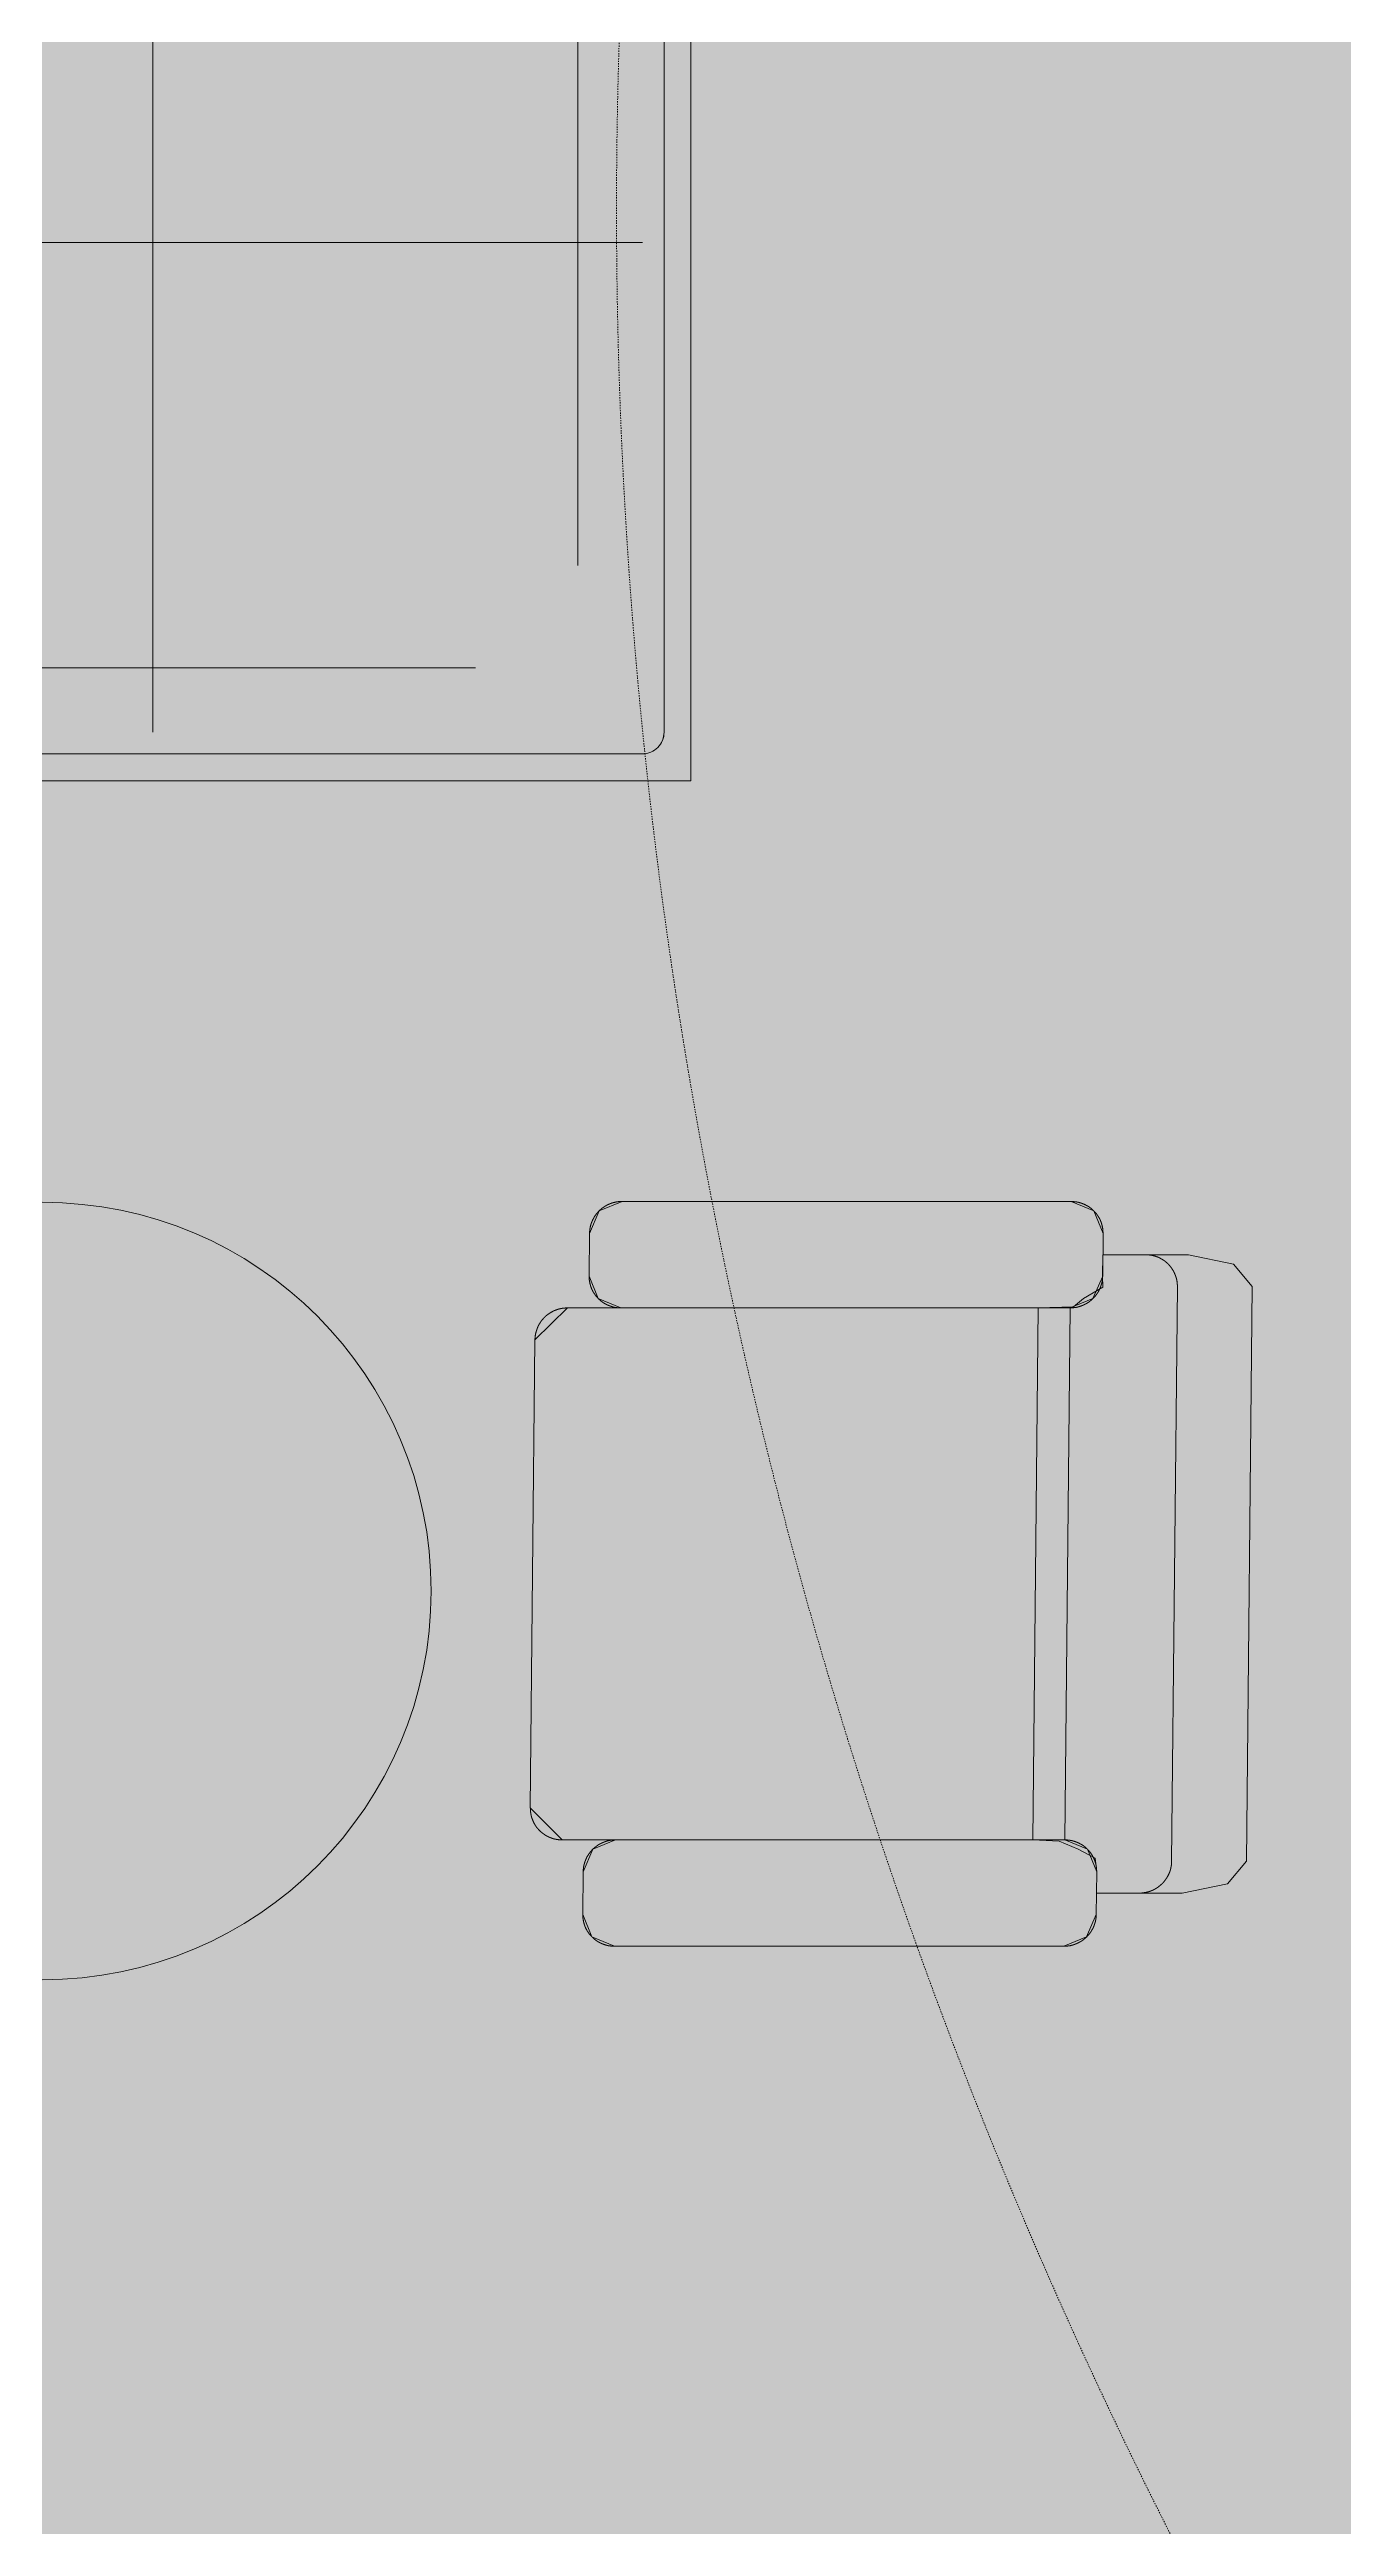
# Model space of a CAD drawing. Header units: millimetres. Extents: x -376000 to 292178, y -193032 to 188048.
# Drawn here: x -277594 to -276512, y 58313 to 60384 of the extents above; entities that cross this region are included whole.
import ezdxf

# ---------------------------------------------------------------- set-up
doc = ezdxf.new("R2010")
doc.units = ezdxf.units.MM
doc.linetypes.add('VW-01 短破線', pattern=[2.116125, 1.058062, -1.058062])
doc.linetypes.add('短破線', pattern=[2.116125, 1.058062, -1.058062])
doc.layers.add('02_線種-添景（家具・植栽)', color=7, linetype='短破線', lineweight=13, true_color=0x555555)
doc.layers.add('08_ハッチ・色', color=7, linetype='Continuous', lineweight=5, true_color=0x888888)
for name, color, linetype, lineweight in [('07_文字・記号', 7, 'Continuous', 9), ('_什器 (2D)', 7, 'Continuous', 5), ('_塗（エリア） (2D)', 7, 'Continuous', 5), ('_天井プロット (2D)', 7, 'Continuous', 5)]:
    doc.layers.add(name, color=color, linetype=linetype, lineweight=lineweight)
doc.styles.add('ＭＳ Ｐゴシック', font='MS PGothic.ttf')

# ---------------------------------------------------------------- blocks, each defined once
blk = doc.blocks.new('塗（エリア） (2D)')
at = {"layer": '08_ハッチ・色', "linetype": 'Continuous', "lineweight": 0, "true_color": 0xffa264, "transparency": 33554636}
blk.add_hatch(color=21, dxfattribs=at).paths.add_polyline_path([(-282885.8, 63583.6), (-268715.8, 63583.6), (-268715.8, 56613.6), (-282885.8, 56613.6)])
blk = doc.blocks.new('グループ-1119')
at = {"layer": '02_線種-添景（家具・植栽)', "color": 7, "linetype": 'Continuous', "lineweight": 13, "transparency": 33554687}
for p, q in [((-276739.7, 59420.7), (-277115.4, 59420.7)), ((-277142.5, 59394), (-277142.9, 59358.4)), ((-276713.1, 59394), (-276713.4, 59358.4)), ((-276677.5, 59376.2), (-276713.3, 59376.2)), ((-276740.6, 59331.7), (-277161.1, 59331.7)), ((-276745, 58887), (-276740.6, 59331.7)), ((-276655.7, 58869.2), (-276650.9, 59349.5)), ((-277188.2, 59305), (-277192.1, 58913.7)), ((-276745, 58887), (-277165.5, 58887)), ((-277148.2, 58824.7), (-277147.9, 58860.3)), ((-276718.4, 58860.3), (-276718.8, 58824.7)), ((-276682.8, 58842.5), (-276718.6, 58842.5)), ((-276745.9, 58798), (-277121.6, 58798))]:
    blk.add_line(p, q, dxfattribs=at)
at = {"layer": '02_線種-添景（家具・植栽)', "color": 7, "linetype": 'Continuous', "lineweight": 13, "flags": 128}
for points in [[(-276739.7, 59420.7), (-276720.8, 59412.8), (-276713.1, 59394), (-276713.4, 59358.4), (-276721.5, 59339.5), (-276740.6, 59331.7), (-277116.3, 59331.7), (-277135.2, 59339.5), (-277142.9, 59358.4), (-277142.5, 59394), (-277134.5, 59412.9), (-277115.4, 59420.7)], [(-276713.3, 59376.2), (-276641.7, 59376.2), (-276603.9, 59368.4), (-276588.3, 59349.5), (-276593.1, 58869.2), (-276609, 58850.3), (-276647, 58842.5), (-276718.6, 58842.5), (-276718.4, 58860.3), (-276719.6, 58871.8), (-276734, 58879.1), (-276749.9, 58886), (-276771.8, 58887), (-276767.4, 59331.7), (-276737.7, 59332.7), (-276729.4, 59339.5), (-276713.3, 59349.1), (-276713.5, 59358.4)], [(-276740.6, 59331.7), (-277161.1, 59331.7), (-277188.2, 59305.1), (-277192.1, 58913.7), (-277165.5, 58887), (-276745, 58887)], [(-276745, 58887), (-276726.1, 58879.1), (-276718.4, 58860.3), (-276718.8, 58824.7), (-276726.8, 58805.8), (-276745.9, 58798), (-277121.6, 58798), (-277140.5, 58805.8), (-277148.2, 58824.7), (-277147.9, 58860.3), (-277139.8, 58879.2), (-277120.8, 58887)]]:
    blk.add_lwpolyline(points, close=True, dxfattribs=at)
at = {"layer": '02_線種-添景（家具・植栽)', "color": 7, "linetype": 'Continuous', "lineweight": 13, "transparency": 33554687}
for points, knots in [([(-277115.4, 59420.7), (-277116.8, 59420.7), (-277118.1, 59420.6), (-277119.4, 59420.5), (-277120.7, 59420.2), (-277122, 59419.9), (-277123.2, 59419.6), (-277124.5, 59419.2), (-277125.7, 59418.7), (-277127, 59418.2), (-277128.1, 59417.6), (-277129.3, 59416.9), (-277130.4, 59416.2), (-277131.5, 59415.5), (-277132.5, 59414.7), (-277133.6, 59413.8), (-277134.5, 59412.9), (-277135.4, 59412), (-277136.3, 59411), (-277137.1, 59409.9), (-277137.9, 59408.8), (-277138.6, 59407.8), (-277139.2, 59406.6), (-277139.9, 59405.4), (-277140.4, 59404.2), (-277140.9, 59403), (-277141.3, 59401.8), (-277141.7, 59400.5), (-277142, 59399.2), (-277142.2, 59397.9), (-277142.4, 59396.6), (-277142.5, 59395.3), (-277142.5, 59394)], [0, 0, 0, 0.0625, 0.0625, 0.125, 0.125, 0.1875, 0.1875, 0.250001, 0.250001, 0.312501, 0.312501, 0.375002, 0.375002, 0.437502, 0.437502, 0.500002, 0.500002, 0.562503, 0.562503, 0.625003, 0.625003, 0.687503, 0.687503, 0.750003, 0.750003, 0.812502, 0.812502, 0.875002, 0.875002, 0.937501, 0.937501, 1, 1, 1]), ([(-276713.1, 59394), (-276713.1, 59395.3), (-276713.2, 59396.6), (-276713.3, 59397.9), (-276713.6, 59399.2), (-276713.8, 59400.5), (-276714.2, 59401.7), (-276714.5, 59403), (-276715, 59404.2), (-276715.5, 59405.4), (-276716.1, 59406.6), (-276716.8, 59407.7), (-276717.5, 59408.8), (-276718.2, 59409.9), (-276719, 59410.9), (-276719.8, 59411.9), (-276720.8, 59412.8), (-276721.7, 59413.8), (-276722.7, 59414.6), (-276723.7, 59415.4), (-276724.8, 59416.2), (-276725.9, 59416.9), (-276727.1, 59417.5), (-276728.2, 59418.1), (-276729.4, 59418.6), (-276730.6, 59419.1), (-276731.9, 59419.5), (-276733.2, 59419.9), (-276734.4, 59420.2), (-276735.7, 59420.4), (-276737, 59420.5), (-276738.4, 59420.7), (-276739.7, 59420.7)], [0, 0, 0, 0.0625, 0.0625, 0.125, 0.125, 0.1875, 0.1875, 0.249999, 0.249999, 0.312499, 0.312499, 0.374998, 0.374998, 0.437498, 0.437498, 0.499998, 0.499998, 0.562497, 0.562497, 0.624997, 0.624997, 0.687497, 0.687497, 0.749997, 0.749997, 0.812498, 0.812498, 0.874998, 0.874998, 0.937499, 0.937499, 1, 1, 1]), ([(-276650.9, 59349.5), (-276650.9, 59350.8), (-276651, 59352.1), (-276651.1, 59353.4), (-276651.4, 59354.7), (-276651.6, 59356), (-276652, 59357.3), (-276652.4, 59358.5), (-276652.9, 59359.7), (-276653.4, 59360.9), (-276654, 59362.1), (-276654.6, 59363.2), (-276655.3, 59364.3), (-276656, 59365.4), (-276656.8, 59366.4), (-276657.7, 59367.5), (-276658.6, 59368.4), (-276659.5, 59369.3), (-276660.5, 59370.1), (-276661.5, 59371), (-276662.6, 59371.7), (-276663.7, 59372.4), (-276664.9, 59373), (-276666, 59373.7), (-276667.2, 59374.2), (-276668.5, 59374.7), (-276669.7, 59375), (-276671, 59375.4), (-276672.3, 59375.7), (-276673.6, 59375.9), (-276674.9, 59376.1), (-276676.2, 59376.2), (-276677.5, 59376.2)], [0, 0, 0, 0.0625, 0.0625, 0.125, 0.125, 0.1875, 0.1875, 0.249999, 0.249999, 0.312499, 0.312499, 0.374998, 0.374998, 0.437498, 0.437498, 0.499998, 0.499998, 0.562497, 0.562497, 0.624997, 0.624997, 0.687497, 0.687497, 0.749997, 0.749997, 0.812498, 0.812498, 0.874998, 0.874998, 0.937499, 0.937499, 1, 1, 1]), ([(-277142.9, 59358.4), (-277142.9, 59357.1), (-277142.8, 59355.8), (-277142.7, 59354.5), (-277142.4, 59353.2), (-277142.2, 59351.9), (-277141.8, 59350.7), (-277141.5, 59349.4), (-277141, 59348.2), (-277140.5, 59347), (-277139.9, 59345.8), (-277139.2, 59344.7), (-277138.5, 59343.6), (-277137.8, 59342.5), (-277137, 59341.5), (-277136.2, 59340.5), (-277135.2, 59339.5), (-277134.3, 59338.6), (-277133.3, 59337.8), (-277132.3, 59337), (-277131.2, 59336.2), (-277130.1, 59335.5), (-277128.9, 59334.9), (-277127.8, 59334.3), (-277126.6, 59333.8), (-277125.4, 59333.3), (-277124.1, 59332.9), (-277122.9, 59332.5), (-277121.6, 59332.2), (-277120.3, 59332), (-277119, 59331.9), (-277117.6, 59331.7), (-277116.3, 59331.7)], [0, 0, 0, 0.0625, 0.0625, 0.125, 0.125, 0.1875, 0.1875, 0.249999, 0.249999, 0.312499, 0.312499, 0.374998, 0.374998, 0.437498, 0.437498, 0.499998, 0.499998, 0.562497, 0.562497, 0.624997, 0.624997, 0.687497, 0.687497, 0.749997, 0.749997, 0.812498, 0.812498, 0.874998, 0.874998, 0.937499, 0.937499, 1, 1, 1]), ([(-276740.6, 59331.7), (-276739.2, 59331.7), (-276737.9, 59331.9), (-276736.6, 59332), (-276735.3, 59332.2), (-276734, 59332.5), (-276732.8, 59332.9), (-276731.5, 59333.3), (-276730.3, 59333.8), (-276729, 59334.3), (-276727.9, 59334.9), (-276726.7, 59335.5), (-276725.6, 59336.2), (-276724.5, 59337), (-276723.5, 59337.8), (-276722.4, 59338.6), (-276721.5, 59339.5), (-276720.6, 59340.5), (-276719.7, 59341.5), (-276718.9, 59342.5), (-276718.1, 59343.6), (-276717.4, 59344.7), (-276716.7, 59345.8), (-276716.1, 59347), (-276715.6, 59348.2), (-276715.1, 59349.4), (-276714.7, 59350.7), (-276714.3, 59351.9), (-276714, 59353.2), (-276713.7, 59354.5), (-276713.6, 59355.8), (-276713.5, 59357.1), (-276713.4, 59358.4)], [0, 0, 0, 0.0625, 0.0625, 0.125, 0.125, 0.1875, 0.1875, 0.250001, 0.250001, 0.312501, 0.312501, 0.375002, 0.375002, 0.437502, 0.437502, 0.500002, 0.500002, 0.562503, 0.562503, 0.625003, 0.625003, 0.687503, 0.687503, 0.750003, 0.750003, 0.812502, 0.812502, 0.875002, 0.875002, 0.937501, 0.937501, 1, 1, 1]), ([(-277161.1, 59331.7), (-277162.4, 59331.7), (-277163.7, 59331.6), (-277165, 59331.5), (-277166.3, 59331.2), (-277167.6, 59331), (-277168.9, 59330.6), (-277170.1, 59330.2), (-277171.4, 59329.7), (-277172.6, 59329.2), (-277173.7, 59328.6), (-277174.9, 59328), (-277176, 59327.2), (-277177.1, 59326.5), (-277178.2, 59325.7), (-277179.2, 59324.9), (-277180.1, 59323.9), (-277181.1, 59323), (-277181.9, 59322), (-277182.8, 59321), (-277183.5, 59319.9), (-277184.2, 59318.8), (-277184.9, 59317.6), (-277185.5, 59316.5), (-277186, 59315.3), (-277186.5, 59314.1), (-277186.9, 59312.8), (-277187.3, 59311.5), (-277187.6, 59310.3), (-277187.9, 59309), (-277188, 59307.7), (-277188.2, 59306.4), (-277188.2, 59305.1)], [0, 0, 0, 0.0625, 0.0625, 0.125, 0.125, 0.1875, 0.1875, 0.250001, 0.250001, 0.312501, 0.312501, 0.375002, 0.375002, 0.437502, 0.437502, 0.500002, 0.500002, 0.562503, 0.562503, 0.625003, 0.625003, 0.687503, 0.687503, 0.750003, 0.750003, 0.812502, 0.812502, 0.875002, 0.875002, 0.937501, 0.937501, 1, 1, 1]), ([(-277192, 58913.7), (-277192.1, 58912.4), (-277191.9, 58911), (-277191.8, 58909.7), (-277191.6, 58908.5), (-277191.3, 58907.2), (-277191, 58905.9), (-277190.6, 58904.7), (-277190.1, 58903.5), (-277189.6, 58902.2), (-277189, 58901.1), (-277188.4, 58899.9), (-277187.7, 58898.8), (-277187, 58897.7), (-277186.1, 58896.7), (-277185.3, 58895.7), (-277184.4, 58894.8), (-277183.5, 58893.9), (-277182.4, 58893), (-277181.4, 58892.2), (-277180.3, 58891.5), (-277179.3, 58890.7), (-277178.1, 58890.1), (-277176.9, 58889.5), (-277175.7, 58889), (-277174.5, 58888.5), (-277173.3, 58888.1), (-277172, 58887.7), (-277170.7, 58887.5), (-277169.4, 58887.2), (-277168.1, 58887.1), (-277166.8, 58887), (-277165.5, 58887)], [0, 0, 0, 0.0625, 0.0625, 0.125, 0.125, 0.1875, 0.1875, 0.249999, 0.249999, 0.312499, 0.312499, 0.374998, 0.374998, 0.437498, 0.437498, 0.499998, 0.499998, 0.562497, 0.562497, 0.624997, 0.624997, 0.687497, 0.687497, 0.749997, 0.749997, 0.812498, 0.812498, 0.874998, 0.874998, 0.937499, 0.937499, 1, 1, 1]), ([(-277120.8, 58887), (-277122.1, 58887), (-277123.4, 58886.8), (-277124.7, 58886.7), (-277126, 58886.5), (-277127.3, 58886.2), (-277128.6, 58885.8), (-277129.8, 58885.4), (-277131, 58884.9), (-277132.3, 58884.4), (-277133.4, 58883.8), (-277134.6, 58883.2), (-277135.7, 58882.5), (-277136.8, 58881.7), (-277137.8, 58880.9), (-277138.9, 58880.1), (-277139.8, 58879.2), (-277140.8, 58878.2), (-277141.6, 58877.2), (-277142.4, 58876.2), (-277143.2, 58875.1), (-277143.9, 58874), (-277144.6, 58872.9), (-277145.2, 58871.7), (-277145.7, 58870.5), (-277146.2, 58869.3), (-277146.6, 58868), (-277147, 58866.8), (-277147.3, 58865.5), (-277147.6, 58864.2), (-277147.7, 58862.9), (-277147.8, 58861.6), (-277147.9, 58860.3)], [0, 0, 0, 0.0625, 0.0625, 0.125, 0.125, 0.1875, 0.1875, 0.250001, 0.250001, 0.312501, 0.312501, 0.375002, 0.375002, 0.437502, 0.437502, 0.500002, 0.500002, 0.562503, 0.562503, 0.625003, 0.625003, 0.687503, 0.687503, 0.750003, 0.750003, 0.812502, 0.812502, 0.875002, 0.875002, 0.937501, 0.937501, 1, 1, 1]), ([(-276718.4, 58860.3), (-276718.4, 58861.6), (-276718.5, 58862.9), (-276718.6, 58864.2), (-276718.9, 58865.5), (-276719.1, 58866.8), (-276719.5, 58868), (-276719.9, 58869.3), (-276720.4, 58870.5), (-276720.9, 58871.7), (-276721.5, 58872.9), (-276722.1, 58874), (-276722.8, 58875.1), (-276723.5, 58876.2), (-276724.3, 58877.2), (-276725.2, 58878.2), (-276726.1, 58879.1), (-276727, 58880.1), (-276728, 58880.9), (-276729, 58881.7), (-276730.1, 58882.5), (-276731.2, 58883.2), (-276732.4, 58883.8), (-276733.5, 58884.4), (-276734.7, 58884.9), (-276736, 58885.4), (-276737.2, 58885.8), (-276738.5, 58886.2), (-276739.8, 58886.5), (-276741.1, 58886.7), (-276742.4, 58886.8), (-276743.7, 58887), (-276745, 58887)], [0, 0, 0, 0.0625, 0.0625, 0.125, 0.125, 0.1875, 0.1875, 0.249999, 0.249999, 0.312499, 0.312499, 0.374998, 0.374998, 0.437498, 0.437498, 0.499998, 0.499998, 0.562497, 0.562497, 0.624997, 0.624997, 0.687497, 0.687497, 0.749997, 0.749997, 0.812498, 0.812498, 0.874998, 0.874998, 0.937499, 0.937499, 1, 1, 1]), ([(-276682.8, 58842.5), (-276681.5, 58842.5), (-276680.2, 58842.6), (-276678.8, 58842.8), (-276677.6, 58843), (-276676.3, 58843.3), (-276675, 58843.6), (-276673.7, 58844), (-276672.5, 58844.5), (-276671.3, 58845), (-276670.1, 58845.6), (-276668.9, 58846.3), (-276667.8, 58847), (-276666.7, 58847.7), (-276665.7, 58848.6), (-276664.7, 58849.4), (-276663.7, 58850.3), (-276662.8, 58851.2), (-276661.9, 58852.3), (-276661.1, 58853.3), (-276660.4, 58854.4), (-276659.6, 58855.4), (-276659, 58856.6), (-276658.4, 58857.8), (-276657.8, 58859), (-276657.3, 58860.2), (-276656.9, 58861.4), (-276656.5, 58862.7), (-276656.3, 58864), (-276656, 58865.3), (-276655.8, 58866.6), (-276655.7, 58867.9), (-276655.7, 58869.2)], [0, 0, 0, 0.0625, 0.0625, 0.125, 0.125, 0.1875, 0.1875, 0.250001, 0.250001, 0.312501, 0.312501, 0.375002, 0.375002, 0.437502, 0.437502, 0.500002, 0.500002, 0.562503, 0.562503, 0.625003, 0.625003, 0.687503, 0.687503, 0.750003, 0.750003, 0.812502, 0.812502, 0.875002, 0.875002, 0.937501, 0.937501, 1, 1, 1]), ([(-277148.2, 58824.7), (-277148.2, 58823.4), (-277148.1, 58822.1), (-277148, 58820.8), (-277147.7, 58819.5), (-277147.5, 58818.2), (-277147.1, 58817), (-277146.8, 58815.7), (-277146.3, 58814.5), (-277145.8, 58813.3), (-277145.2, 58812.1), (-277144.6, 58811), (-277143.8, 58809.9), (-277143.1, 58808.8), (-277142.3, 58807.8), (-277141.5, 58806.8), (-277140.5, 58805.9), (-277139.6, 58804.9), (-277138.6, 58804.1), (-277137.6, 58803.3), (-277136.5, 58802.5), (-277135.4, 58801.8), (-277134.3, 58801.2), (-277133.1, 58800.6), (-277131.9, 58800.1), (-277130.7, 58799.6), (-277129.4, 58799.2), (-277128.2, 58798.8), (-277126.9, 58798.5), (-277125.6, 58798.3), (-277124.3, 58798.2), (-277123, 58798), (-277121.6, 58798)], [0, 0, 0, 0.0625, 0.0625, 0.125, 0.125, 0.1875, 0.1875, 0.249999, 0.249999, 0.312499, 0.312499, 0.374998, 0.374998, 0.437498, 0.437498, 0.499998, 0.499998, 0.562497, 0.562497, 0.624997, 0.624997, 0.687497, 0.687497, 0.749997, 0.749997, 0.812498, 0.812498, 0.874998, 0.874998, 0.937499, 0.937499, 1, 1, 1]), ([(-276745.9, 58798), (-276744.6, 58798), (-276743.2, 58798.2), (-276741.9, 58798.3), (-276740.6, 58798.5), (-276739.3, 58798.8), (-276738.1, 58799.2), (-276736.8, 58799.6), (-276735.6, 58800.1), (-276734.4, 58800.6), (-276733.2, 58801.2), (-276732, 58801.8), (-276730.9, 58802.5), (-276729.8, 58803.3), (-276728.8, 58804.1), (-276727.8, 58804.9), (-276726.8, 58805.8), (-276725.9, 58806.8), (-276725, 58807.8), (-276724.2, 58808.8), (-276723.4, 58809.9), (-276722.7, 58811), (-276722.1, 58812.1), (-276721.4, 58813.3), (-276720.9, 58814.5), (-276720.4, 58815.7), (-276720, 58817), (-276719.6, 58818.2), (-276719.3, 58819.5), (-276719.1, 58820.8), (-276718.9, 58822.1), (-276718.8, 58823.4), (-276718.8, 58824.7)], [0, 0, 0, 0.0625, 0.0625, 0.125, 0.125, 0.1875, 0.1875, 0.250001, 0.250001, 0.312501, 0.312501, 0.375002, 0.375002, 0.437502, 0.437502, 0.500002, 0.500002, 0.562503, 0.562503, 0.625003, 0.625003, 0.687503, 0.687503, 0.750003, 0.750003, 0.812502, 0.812502, 0.875002, 0.875002, 0.937501, 0.937501, 1, 1, 1])]:
    blk.add_open_spline(points, degree=2, knots=knots, dxfattribs=at)
blk = doc.blocks.new('グループ-1120')
at = {"layer": '02_線種-添景（家具・植栽)', "color": 7, "linetype": 'Continuous', "lineweight": 13, "transparency": 33554687}
blk.add_circle((-277600, 59095), 325, dxfattribs=at)
at = {"layer": '02_線種-添景（家具・植栽)', "color": 7}
blk.add_blockref('グループ-1119', (0, 0), dxfattribs=at)
blk = doc.blocks.new('グループ-1149')
at = {"layer": '02_線種-添景（家具・植栽)', "color": 7, "linetype": 'Continuous', "lineweight": 13, "transparency": 33554687}
for p, q in [((-276739.7, 59420.7), (-277115.4, 59420.7)), ((-277142.5, 59394), (-277142.9, 59358.4)), ((-276713.1, 59394), (-276713.4, 59358.4)), ((-276677.5, 59376.2), (-276713.3, 59376.2)), ((-276740.6, 59331.7), (-277161.1, 59331.7)), ((-276745, 58887), (-276740.6, 59331.7)), ((-276655.7, 58869.2), (-276650.9, 59349.5)), ((-277188.2, 59305), (-277192.1, 58913.7)), ((-276745, 58887), (-277165.5, 58887)), ((-277148.2, 58824.7), (-277147.9, 58860.3)), ((-276718.4, 58860.3), (-276718.8, 58824.7)), ((-276682.8, 58842.5), (-276718.6, 58842.5)), ((-276745.9, 58798), (-277121.6, 58798))]:
    blk.add_line(p, q, dxfattribs=at)
at = {"layer": '02_線種-添景（家具・植栽)', "color": 7, "linetype": 'Continuous', "lineweight": 13, "flags": 128}
for points in [[(-276739.7, 59420.7), (-276720.8, 59412.8), (-276713.1, 59394), (-276713.4, 59358.4), (-276721.5, 59339.5), (-276740.6, 59331.7), (-277116.3, 59331.7), (-277135.2, 59339.5), (-277142.9, 59358.4), (-277142.5, 59394), (-277134.5, 59412.9), (-277115.4, 59420.7)], [(-276713.3, 59376.2), (-276641.7, 59376.2), (-276603.9, 59368.4), (-276588.3, 59349.5), (-276593.1, 58869.2), (-276609, 58850.3), (-276647, 58842.5), (-276718.6, 58842.5), (-276718.4, 58860.3), (-276719.6, 58871.8), (-276734, 58879.1), (-276749.9, 58886), (-276771.8, 58887), (-276767.4, 59331.7), (-276737.7, 59332.7), (-276729.4, 59339.5), (-276713.3, 59349.1), (-276713.5, 59358.4)], [(-276740.6, 59331.7), (-277161.1, 59331.7), (-277188.2, 59305.1), (-277192.1, 58913.7), (-277165.5, 58887), (-276745, 58887)], [(-276745, 58887), (-276726.1, 58879.1), (-276718.4, 58860.3), (-276718.8, 58824.7), (-276726.8, 58805.8), (-276745.9, 58798), (-277121.6, 58798), (-277140.5, 58805.8), (-277148.2, 58824.7), (-277147.9, 58860.3), (-277139.8, 58879.2), (-277120.8, 58887)]]:
    blk.add_lwpolyline(points, close=True, dxfattribs=at)
at = {"layer": '02_線種-添景（家具・植栽)', "color": 7, "linetype": 'Continuous', "lineweight": 13, "transparency": 33554687}
for points, knots in [([(-277115.4, 59420.7), (-277116.8, 59420.7), (-277118.1, 59420.6), (-277119.4, 59420.5), (-277120.7, 59420.2), (-277122, 59419.9), (-277123.2, 59419.6), (-277124.5, 59419.2), (-277125.7, 59418.7), (-277127, 59418.2), (-277128.1, 59417.6), (-277129.3, 59416.9), (-277130.4, 59416.2), (-277131.5, 59415.5), (-277132.5, 59414.7), (-277133.6, 59413.8), (-277134.5, 59412.9), (-277135.4, 59412), (-277136.3, 59411), (-277137.1, 59409.9), (-277137.9, 59408.8), (-277138.6, 59407.8), (-277139.2, 59406.6), (-277139.9, 59405.4), (-277140.4, 59404.2), (-277140.9, 59403), (-277141.3, 59401.8), (-277141.7, 59400.5), (-277142, 59399.2), (-277142.2, 59397.9), (-277142.4, 59396.6), (-277142.5, 59395.3), (-277142.5, 59394)], [0, 0, 0, 0.0625, 0.0625, 0.125, 0.125, 0.1875, 0.1875, 0.250001, 0.250001, 0.312501, 0.312501, 0.375002, 0.375002, 0.437502, 0.437502, 0.500002, 0.500002, 0.562503, 0.562503, 0.625003, 0.625003, 0.687503, 0.687503, 0.750003, 0.750003, 0.812502, 0.812502, 0.875002, 0.875002, 0.937501, 0.937501, 1, 1, 1]), ([(-276713.1, 59394), (-276713.1, 59395.3), (-276713.2, 59396.6), (-276713.3, 59397.9), (-276713.6, 59399.2), (-276713.8, 59400.5), (-276714.2, 59401.7), (-276714.5, 59403), (-276715, 59404.2), (-276715.5, 59405.4), (-276716.1, 59406.6), (-276716.8, 59407.7), (-276717.5, 59408.8), (-276718.2, 59409.9), (-276719, 59410.9), (-276719.8, 59411.9), (-276720.8, 59412.8), (-276721.7, 59413.8), (-276722.7, 59414.6), (-276723.7, 59415.4), (-276724.8, 59416.2), (-276725.9, 59416.9), (-276727.1, 59417.5), (-276728.2, 59418.1), (-276729.4, 59418.6), (-276730.6, 59419.1), (-276731.9, 59419.5), (-276733.2, 59419.9), (-276734.4, 59420.2), (-276735.7, 59420.4), (-276737, 59420.5), (-276738.4, 59420.7), (-276739.7, 59420.7)], [0, 0, 0, 0.0625, 0.0625, 0.125, 0.125, 0.1875, 0.1875, 0.249999, 0.249999, 0.312499, 0.312499, 0.374998, 0.374998, 0.437498, 0.437498, 0.499998, 0.499998, 0.562497, 0.562497, 0.624997, 0.624997, 0.687497, 0.687497, 0.749997, 0.749997, 0.812498, 0.812498, 0.874998, 0.874998, 0.937499, 0.937499, 1, 1, 1]), ([(-276650.9, 59349.5), (-276650.9, 59350.8), (-276651, 59352.1), (-276651.1, 59353.4), (-276651.4, 59354.7), (-276651.6, 59356), (-276652, 59357.3), (-276652.4, 59358.5), (-276652.9, 59359.7), (-276653.4, 59360.9), (-276654, 59362.1), (-276654.6, 59363.2), (-276655.3, 59364.3), (-276656, 59365.4), (-276656.8, 59366.4), (-276657.7, 59367.5), (-276658.6, 59368.4), (-276659.5, 59369.3), (-276660.5, 59370.1), (-276661.5, 59371), (-276662.6, 59371.7), (-276663.7, 59372.4), (-276664.9, 59373), (-276666, 59373.7), (-276667.2, 59374.2), (-276668.5, 59374.7), (-276669.7, 59375), (-276671, 59375.4), (-276672.3, 59375.7), (-276673.6, 59375.9), (-276674.9, 59376.1), (-276676.2, 59376.2), (-276677.5, 59376.2)], [0, 0, 0, 0.0625, 0.0625, 0.125, 0.125, 0.1875, 0.1875, 0.249999, 0.249999, 0.312499, 0.312499, 0.374998, 0.374998, 0.437498, 0.437498, 0.499998, 0.499998, 0.562497, 0.562497, 0.624997, 0.624997, 0.687497, 0.687497, 0.749997, 0.749997, 0.812498, 0.812498, 0.874998, 0.874998, 0.937499, 0.937499, 1, 1, 1]), ([(-277142.9, 59358.4), (-277142.9, 59357.1), (-277142.8, 59355.8), (-277142.7, 59354.5), (-277142.4, 59353.2), (-277142.2, 59351.9), (-277141.8, 59350.7), (-277141.5, 59349.4), (-277141, 59348.2), (-277140.5, 59347), (-277139.9, 59345.8), (-277139.2, 59344.7), (-277138.5, 59343.6), (-277137.8, 59342.5), (-277137, 59341.5), (-277136.2, 59340.5), (-277135.2, 59339.5), (-277134.3, 59338.6), (-277133.3, 59337.8), (-277132.3, 59337), (-277131.2, 59336.2), (-277130.1, 59335.5), (-277128.9, 59334.9), (-277127.8, 59334.3), (-277126.6, 59333.8), (-277125.4, 59333.3), (-277124.1, 59332.9), (-277122.9, 59332.5), (-277121.6, 59332.2), (-277120.3, 59332), (-277119, 59331.9), (-277117.6, 59331.7), (-277116.3, 59331.7)], [0, 0, 0, 0.0625, 0.0625, 0.125, 0.125, 0.1875, 0.1875, 0.249999, 0.249999, 0.312499, 0.312499, 0.374998, 0.374998, 0.437498, 0.437498, 0.499998, 0.499998, 0.562497, 0.562497, 0.624997, 0.624997, 0.687497, 0.687497, 0.749997, 0.749997, 0.812498, 0.812498, 0.874998, 0.874998, 0.937499, 0.937499, 1, 1, 1]), ([(-276740.6, 59331.7), (-276739.2, 59331.7), (-276737.9, 59331.9), (-276736.6, 59332), (-276735.3, 59332.2), (-276734, 59332.5), (-276732.8, 59332.9), (-276731.5, 59333.3), (-276730.3, 59333.8), (-276729, 59334.3), (-276727.9, 59334.9), (-276726.7, 59335.5), (-276725.6, 59336.2), (-276724.5, 59337), (-276723.5, 59337.8), (-276722.4, 59338.6), (-276721.5, 59339.5), (-276720.6, 59340.5), (-276719.7, 59341.5), (-276718.9, 59342.5), (-276718.1, 59343.6), (-276717.4, 59344.7), (-276716.7, 59345.8), (-276716.1, 59347), (-276715.6, 59348.2), (-276715.1, 59349.4), (-276714.7, 59350.7), (-276714.3, 59351.9), (-276714, 59353.2), (-276713.7, 59354.5), (-276713.6, 59355.8), (-276713.5, 59357.1), (-276713.4, 59358.4)], [0, 0, 0, 0.0625, 0.0625, 0.125, 0.125, 0.1875, 0.1875, 0.250001, 0.250001, 0.312501, 0.312501, 0.375002, 0.375002, 0.437502, 0.437502, 0.500002, 0.500002, 0.562503, 0.562503, 0.625003, 0.625003, 0.687503, 0.687503, 0.750003, 0.750003, 0.812502, 0.812502, 0.875002, 0.875002, 0.937501, 0.937501, 1, 1, 1]), ([(-277161.1, 59331.7), (-277162.4, 59331.7), (-277163.7, 59331.6), (-277165, 59331.5), (-277166.3, 59331.2), (-277167.6, 59331), (-277168.9, 59330.6), (-277170.1, 59330.2), (-277171.4, 59329.7), (-277172.6, 59329.2), (-277173.7, 59328.6), (-277174.9, 59328), (-277176, 59327.2), (-277177.1, 59326.5), (-277178.2, 59325.7), (-277179.2, 59324.9), (-277180.1, 59323.9), (-277181.1, 59323), (-277181.9, 59322), (-277182.8, 59321), (-277183.5, 59319.9), (-277184.2, 59318.8), (-277184.9, 59317.6), (-277185.5, 59316.5), (-277186, 59315.3), (-277186.5, 59314.1), (-277186.9, 59312.8), (-277187.3, 59311.5), (-277187.6, 59310.3), (-277187.9, 59309), (-277188, 59307.7), (-277188.2, 59306.4), (-277188.2, 59305.1)], [0, 0, 0, 0.0625, 0.0625, 0.125, 0.125, 0.1875, 0.1875, 0.250001, 0.250001, 0.312501, 0.312501, 0.375002, 0.375002, 0.437502, 0.437502, 0.500002, 0.500002, 0.562503, 0.562503, 0.625003, 0.625003, 0.687503, 0.687503, 0.750003, 0.750003, 0.812502, 0.812502, 0.875002, 0.875002, 0.937501, 0.937501, 1, 1, 1]), ([(-277192, 58913.7), (-277192.1, 58912.4), (-277191.9, 58911), (-277191.8, 58909.7), (-277191.6, 58908.5), (-277191.3, 58907.2), (-277191, 58905.9), (-277190.6, 58904.7), (-277190.1, 58903.5), (-277189.6, 58902.2), (-277189, 58901.1), (-277188.4, 58899.9), (-277187.7, 58898.8), (-277187, 58897.7), (-277186.1, 58896.7), (-277185.3, 58895.7), (-277184.4, 58894.8), (-277183.5, 58893.9), (-277182.4, 58893), (-277181.4, 58892.2), (-277180.3, 58891.5), (-277179.3, 58890.7), (-277178.1, 58890.1), (-277176.9, 58889.5), (-277175.7, 58889), (-277174.5, 58888.5), (-277173.3, 58888.1), (-277172, 58887.7), (-277170.7, 58887.5), (-277169.4, 58887.2), (-277168.1, 58887.1), (-277166.8, 58887), (-277165.5, 58887)], [0, 0, 0, 0.0625, 0.0625, 0.125, 0.125, 0.1875, 0.1875, 0.249999, 0.249999, 0.312499, 0.312499, 0.374998, 0.374998, 0.437498, 0.437498, 0.499998, 0.499998, 0.562497, 0.562497, 0.624997, 0.624997, 0.687497, 0.687497, 0.749997, 0.749997, 0.812498, 0.812498, 0.874998, 0.874998, 0.937499, 0.937499, 1, 1, 1]), ([(-277120.8, 58887), (-277122.1, 58887), (-277123.4, 58886.8), (-277124.7, 58886.7), (-277126, 58886.5), (-277127.3, 58886.2), (-277128.6, 58885.8), (-277129.8, 58885.4), (-277131, 58884.9), (-277132.3, 58884.4), (-277133.4, 58883.8), (-277134.6, 58883.2), (-277135.7, 58882.5), (-277136.8, 58881.7), (-277137.8, 58880.9), (-277138.9, 58880.1), (-277139.8, 58879.2), (-277140.8, 58878.2), (-277141.6, 58877.2), (-277142.4, 58876.2), (-277143.2, 58875.1), (-277143.9, 58874), (-277144.6, 58872.9), (-277145.2, 58871.7), (-277145.7, 58870.5), (-277146.2, 58869.3), (-277146.6, 58868), (-277147, 58866.8), (-277147.3, 58865.5), (-277147.6, 58864.2), (-277147.7, 58862.9), (-277147.8, 58861.6), (-277147.9, 58860.3)], [0, 0, 0, 0.0625, 0.0625, 0.125, 0.125, 0.1875, 0.1875, 0.250001, 0.250001, 0.312501, 0.312501, 0.375002, 0.375002, 0.437502, 0.437502, 0.500002, 0.500002, 0.562503, 0.562503, 0.625003, 0.625003, 0.687503, 0.687503, 0.750003, 0.750003, 0.812502, 0.812502, 0.875002, 0.875002, 0.937501, 0.937501, 1, 1, 1]), ([(-276718.4, 58860.3), (-276718.4, 58861.6), (-276718.5, 58862.9), (-276718.6, 58864.2), (-276718.9, 58865.5), (-276719.1, 58866.8), (-276719.5, 58868), (-276719.9, 58869.3), (-276720.4, 58870.5), (-276720.9, 58871.7), (-276721.5, 58872.9), (-276722.1, 58874), (-276722.8, 58875.1), (-276723.5, 58876.2), (-276724.3, 58877.2), (-276725.2, 58878.2), (-276726.1, 58879.1), (-276727, 58880.1), (-276728, 58880.9), (-276729, 58881.7), (-276730.1, 58882.5), (-276731.2, 58883.2), (-276732.4, 58883.8), (-276733.5, 58884.4), (-276734.7, 58884.9), (-276736, 58885.4), (-276737.2, 58885.8), (-276738.5, 58886.2), (-276739.8, 58886.5), (-276741.1, 58886.7), (-276742.4, 58886.8), (-276743.7, 58887), (-276745, 58887)], [0, 0, 0, 0.0625, 0.0625, 0.125, 0.125, 0.1875, 0.1875, 0.249999, 0.249999, 0.312499, 0.312499, 0.374998, 0.374998, 0.437498, 0.437498, 0.499998, 0.499998, 0.562497, 0.562497, 0.624997, 0.624997, 0.687497, 0.687497, 0.749997, 0.749997, 0.812498, 0.812498, 0.874998, 0.874998, 0.937499, 0.937499, 1, 1, 1]), ([(-276682.8, 58842.5), (-276681.5, 58842.5), (-276680.2, 58842.6), (-276678.8, 58842.8), (-276677.6, 58843), (-276676.3, 58843.3), (-276675, 58843.6), (-276673.7, 58844), (-276672.5, 58844.5), (-276671.3, 58845), (-276670.1, 58845.6), (-276668.9, 58846.3), (-276667.8, 58847), (-276666.7, 58847.7), (-276665.7, 58848.6), (-276664.7, 58849.4), (-276663.7, 58850.3), (-276662.8, 58851.2), (-276661.9, 58852.3), (-276661.1, 58853.3), (-276660.4, 58854.4), (-276659.6, 58855.4), (-276659, 58856.6), (-276658.4, 58857.8), (-276657.8, 58859), (-276657.3, 58860.2), (-276656.9, 58861.4), (-276656.5, 58862.7), (-276656.3, 58864), (-276656, 58865.3), (-276655.8, 58866.6), (-276655.7, 58867.9), (-276655.7, 58869.2)], [0, 0, 0, 0.0625, 0.0625, 0.125, 0.125, 0.1875, 0.1875, 0.250001, 0.250001, 0.312501, 0.312501, 0.375002, 0.375002, 0.437502, 0.437502, 0.500002, 0.500002, 0.562503, 0.562503, 0.625003, 0.625003, 0.687503, 0.687503, 0.750003, 0.750003, 0.812502, 0.812502, 0.875002, 0.875002, 0.937501, 0.937501, 1, 1, 1]), ([(-277148.2, 58824.7), (-277148.2, 58823.4), (-277148.1, 58822.1), (-277148, 58820.8), (-277147.7, 58819.5), (-277147.5, 58818.2), (-277147.1, 58817), (-277146.8, 58815.7), (-277146.3, 58814.5), (-277145.8, 58813.3), (-277145.2, 58812.1), (-277144.6, 58811), (-277143.8, 58809.9), (-277143.1, 58808.8), (-277142.3, 58807.8), (-277141.5, 58806.8), (-277140.5, 58805.9), (-277139.6, 58804.9), (-277138.6, 58804.1), (-277137.6, 58803.3), (-277136.5, 58802.5), (-277135.4, 58801.8), (-277134.3, 58801.2), (-277133.1, 58800.6), (-277131.9, 58800.1), (-277130.7, 58799.6), (-277129.4, 58799.2), (-277128.2, 58798.8), (-277126.9, 58798.5), (-277125.6, 58798.3), (-277124.3, 58798.2), (-277123, 58798), (-277121.6, 58798)], [0, 0, 0, 0.0625, 0.0625, 0.125, 0.125, 0.1875, 0.1875, 0.249999, 0.249999, 0.312499, 0.312499, 0.374998, 0.374998, 0.437498, 0.437498, 0.499998, 0.499998, 0.562497, 0.562497, 0.624997, 0.624997, 0.687497, 0.687497, 0.749997, 0.749997, 0.812498, 0.812498, 0.874998, 0.874998, 0.937499, 0.937499, 1, 1, 1]), ([(-276745.9, 58798), (-276744.6, 58798), (-276743.2, 58798.2), (-276741.9, 58798.3), (-276740.6, 58798.5), (-276739.3, 58798.8), (-276738.1, 58799.2), (-276736.8, 58799.6), (-276735.6, 58800.1), (-276734.4, 58800.6), (-276733.2, 58801.2), (-276732, 58801.8), (-276730.9, 58802.5), (-276729.8, 58803.3), (-276728.8, 58804.1), (-276727.8, 58804.9), (-276726.8, 58805.8), (-276725.9, 58806.8), (-276725, 58807.8), (-276724.2, 58808.8), (-276723.4, 58809.9), (-276722.7, 58811), (-276722.1, 58812.1), (-276721.4, 58813.3), (-276720.9, 58814.5), (-276720.4, 58815.7), (-276720, 58817), (-276719.6, 58818.2), (-276719.3, 58819.5), (-276719.1, 58820.8), (-276718.9, 58822.1), (-276718.8, 58823.4), (-276718.8, 58824.7)], [0, 0, 0, 0.0625, 0.0625, 0.125, 0.125, 0.1875, 0.1875, 0.250001, 0.250001, 0.312501, 0.312501, 0.375002, 0.375002, 0.437502, 0.437502, 0.500002, 0.500002, 0.562503, 0.562503, 0.625003, 0.625003, 0.687503, 0.687503, 0.750003, 0.750003, 0.812502, 0.812502, 0.875002, 0.875002, 0.937501, 0.937501, 1, 1, 1])]:
    blk.add_open_spline(points, degree=2, knots=knots, dxfattribs=at)
blk = doc.blocks.new('グループ-1150')
at = {"layer": '02_線種-添景（家具・植栽)', "color": 7, "linetype": 'Continuous', "lineweight": 13, "transparency": 33554687}
blk.add_circle((-277600, 59095), 325, dxfattribs=at)
at = {"layer": '02_線種-添景（家具・植栽)', "color": 7}
blk.add_blockref('グループ-1149', (0, 0), dxfattribs=at)
blk = doc.blocks.new('什器 (2D)')
at = {"layer": '02_線種-添景（家具・植栽)', "color": 7, "transparency": 33554687}
for name in ['グループ-1120', 'グループ-1150']:
    blk.add_blockref(name, (0, 0), dxfattribs=at)
blk = doc.blocks.new('グループ-1166')
at = {"layer": '07_文字・記号', "linetype": 'Continuous', "lineweight": 0, "true_color": 0x02abea}
blk.add_hatch(color=140, dxfattribs=at).paths.add_polyline_path([(-450, 450), (450, 450), (450, -450), (-450, -450)])
at = {"layer": '07_文字・記号'}
for p, q in [((409.7, 427.5), (-409.7, 427.5)), ((-427.7, 409.5), (-427.7, -409.5)), ((0, -409.5), (0, 409.5)), ((427.7, -409.5), (427.7, 409.5)), ((270.1, 355.5), (-270.1, 355.5)), ((-355.6, 270), (-355.6, -270)), ((355.6, 270), (355.6, -270)), ((409.7, 0), (-409.7, 0)), ((270.1, -355.5), (-270.1, -355.5)), ((409.7, -427.5), (-409.7, -427.5))]:
    blk.add_line(p, q, dxfattribs=at)
at = {"layer": '07_文字・記号', "flags": 128}
blk.add_lwpolyline([(-450, 450), (450, 450), (450, -450), (-450, -450)], close=True, dxfattribs=at)
for points in [[(-409.7, 427.5, 0.198861), (-422.4, 422.3, 0.198934), (-427.7, 409.5)], [(-409.7, 427.5, 0.414132), (-427.7, 409.5), (-427.7, -409.5)], [(427.7, 409.5, 0.414296), (409.7, 427.5), (-409.7, 427.5)], [(427.7, 409.5, 0.198964), (422.4, 422.3, 0.198891), (409.7, 427.5)], [(409.7, -427.5, 0.414132), (427.7, -409.5), (427.7, 409.5)], [(-427.7, -409.5, 0.198964), (-422.4, -422.3, 0.198891), (-409.7, -427.5)], [(-427.7, -409.5, 0.198964), (-422.4, -422.3, 0.198891), (-409.7, -427.5)], [(-427.7, -409.5, 0.414296), (-409.7, -427.5), (409.7, -427.5)], [(409.7, -427.5, 0.198861), (422.4, -422.3, 0.198934), (427.7, -409.5)]]:
    blk.add_lwpolyline(points, format="xyb", dxfattribs=at)
at = {"layer": '07_文字・記号', "insert": (0, 237.6), "char_height": 1.51, "attachment_point": 2, "line_spacing_factor": 0.99804, "style": 'ＭＳ Ｐゴシック'}
blk.add_mtext('AC', dxfattribs=at)
blk = doc.blocks.new('シンボル-5')
at = {"layer": '07_文字・記号'}
blk.add_blockref('グループ-1166', (0, 0), dxfattribs=at)
blk = doc.blocks.new('天井プロット (2D)')
at = {"layer": '07_文字・記号', "color": 100, "linetype": 'VW-01 短破線', "true_color": 0x00ff3f}
for centre in [(-279720, 60250), (-272820, 60250)]:
    blk.add_circle(centre, 4300, dxfattribs=at)
at = {"layer": '07_文字・記号', "color": 7}
blk.add_blockref('シンボル-5', (-277507.9, 60222.5), dxfattribs=at)

msp = doc.modelspace()

# ---------------------------------------------------------------- block references
at = {"layer": '_什器 (2D)'}
msp.add_blockref('什器 (2D)', (0, 0), dxfattribs=at)
at = {"layer": '_塗（エリア） (2D)'}
msp.add_blockref('塗（エリア） (2D)', (0, 0), dxfattribs=at)

# ---------------------------------------------------------------- next in the draw order: block references
at = {"layer": '_天井プロット (2D)'}
msp.add_blockref('天井プロット (2D)', (0, 0), dxfattribs=at)

doc.saveas('drawing.dxf')
